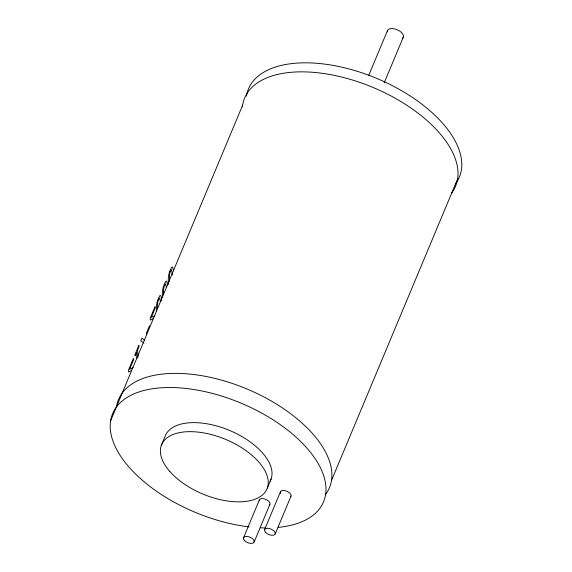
<?xml version="1.0" encoding="UTF-8"?>
<svg xmlns="http://www.w3.org/2000/svg" width="572" height="572" viewBox="0 0 572 572"><rect width="100%" height="100%" fill="white"/><g stroke="black" fill="none" stroke-linecap="round" stroke-linejoin="round"><path stroke-width="0.86" d="M110.61 420.835L242.657 105.155M161.297 445.466L165.065 436.45A57.15 29.608 22.7 0 1 230.337 430.766A57.15 29.608 22.7 0 1 270.041 481.359M368.597 75.726L387.458 30.631M384.155 82.933L403.367 37.016M243.529 537.787L259.345 499.978M267.338 488.03L271.107 479.014M254.132 542.049L269.948 504.232M264.6 529.672L280.416 491.856M275.203 533.926L291.026 496.117M331.488 480.473L457.614 178.95M153.339 318.504L150.336 320.12L150.193 318.239L155.069 306.599L155.176 308.136L151.301 317.41L154.862 315.665M131.617 370.427L128.614 372.043L128.478 370.163L133.347 358.522L133.462 360.06L129.579 369.333L133.14 367.589M143.937 343.114L140.741 340.848L141.87 338.145L144.702 340.297M166.366 287.451L165.558 283.876L164.521 285.414L163.592 288.61L163.478 294.351M160.446 301.616L159.631 298.041L158.594 299.578L157.665 302.774L157.55 308.515M169.555 281.66L169.519 274.438L170.449 271.25L171.478 269.712L172.372 274.982M173.373 270.713L172.708 267.21L171.965 266.995C168.468 271.936 167.825 278.464 168.49 284.356M167.446 284.877L166.781 281.374L166.037 281.159C162.827 285.635 162.076 291.527 162.398 296.925M149.628 327.434L149.506 325.811L146.518 332.954L146.639 334.584M138.074 356.928L137.573 350.028L138.967 346.689L138.867 345.316L135.021 354.518L135.121 355.884L136.551 352.466L136.973 358.179M161.604 300.772L161.14 296.289L160.11 295.324C156.9 299.8 156.149 305.691 156.471 311.089M116.531 406.671A114.3 59.209 22.7 0 1 247.383 389.167A114.3 59.209 22.7 0 1 325.389 494.673M242.442 106.8A114.3 59.209 22.7 0 1 372.072 87.051A114.3 59.209 22.7 0 1 451.515 193.157M387.344 31.825A8.573 4.44 22.7 0 1 396.904 29.637A8.573 4.44 22.7 0 1 402.709 37.988M249.199 526.883A114.3 59.209 22.7 0 1 111.125 418.239A114.3 59.209 22.7 0 1 274.982 421.063A114.3 59.209 22.7 0 1 278.242 527.384M265.537 527.935A114.3 59.209 22.7 0 1 260.36 527.799M246.432 96.139A114.3 59.209 22.7 0 1 377.284 78.629A114.3 59.209 22.7 0 1 455.291 184.134M259.266 500.772A5.713 2.96 22.7 0 1 265.644 499.313A5.713 2.96 22.7 0 1 269.512 504.883M280.63 493.536A5.713 2.96 22.7 0 1 286.014 490.94A5.713 2.96 22.7 0 1 290.583 496.761M169.791 471.442A57.15 29.608 22.7 0 0 262.956 494.53A57.15 29.608 22.7 0 0 210.203 434.277A57.15 29.608 22.7 0 0 169.791 471.442M244.373 540.39A5.713 2.96 22.7 0 0 253.689 542.699A5.713 2.96 22.7 0 0 248.42 536.672A5.713 2.96 22.7 0 0 244.373 540.39M265.451 532.267A5.713 2.96 22.7 0 0 274.767 534.577A5.713 2.96 22.7 0 0 269.491 528.549A5.713 2.96 22.7 0 0 265.451 532.267"/></g></svg>
